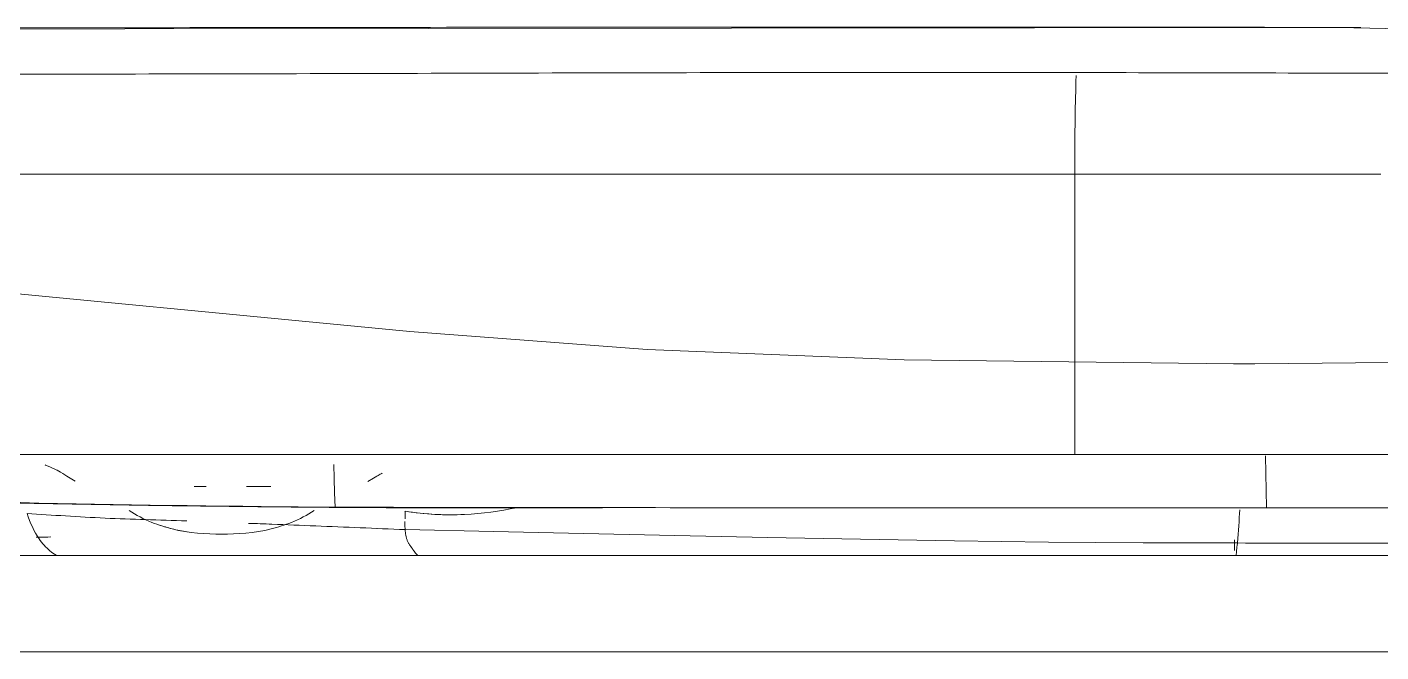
# Model space of a CAD drawing. Header units: millimetres. Extents: x -12186 to 152825, y -4386 to 9463.
# Drawn here: x 100269.9 to 100397.6, y 391.8 to 450.7 of the extents above; entities that cross this region are included whole.
import ezdxf

# ---------------------------------------------------------------- set-up
doc = ezdxf.new("R2010")
doc.units = ezdxf.units.MM
doc.layers.add('G-IMPT', color=8, linetype='Continuous', lineweight=5)
doc.layers.add('P-SANR-FIXT', color=6, linetype='Continuous', lineweight=5)

# ---------------------------------------------------------------- blocks, each defined once
blk = doc.blocks.new('geberit-500-415-01-1-icon-wc-wh-rimfree-seat-tap-rfa - GB_500_415_01_1_iCon_WC_WH_Rimfree_w_d_r_dwg_GB_500_415_01_1_iCon_WC_WH_Rimfree_w_d_r-922349-Section 3')
at = {"layer": 'G-IMPT'}
for p, q in [((-7162.38, 391.78), (-7120.11, 391.78)), ((-7120.11, 391.78), (-7078.17, 391.78))]:
    blk.add_line(p, q, dxfattribs=at)
at = {"layer": 'G-IMPT', "flags": 128}
blk.add_lwpolyline([(-7373.69, 391.78), (-7331.42, 391.78), (-7289.16, 391.78), (-7246.9, 391.78), (-7204.64, 391.78), (-7162.38, 391.78)], dxfattribs=at)
at = {"layer": 'G-IMPT'}
blk.add_open_spline([(-7374.53, 400.89), (-7365.32, 400.89), (-7346.89, 400.89), (-7319.25, 400.89), (-7291.61, 400.89), (-7263.97, 400.89), (-7236.33, 400.89), (-7208.69, 400.89), (-7181.05, 400.89), (-7153.41, 400.89), (-7134.99, 400.89), (-7125.77, 400.89)], degree=3, dxfattribs=at)
blk.add_open_spline([(-7125.77, 400.89), (-7119.84, 400.89), (-7107.97, 400.89), (-7084.36, 400.89), (-7055.44, 400.89), (-7017.24, 400.89), (-6992.94, 400.89), (-6979.95, 400.89)], degree=3, knots=[0, 0, 0, 0, 0.111111, 0.222222, 0.444444, 0.666667, 1, 1, 1, 1], dxfattribs=at)
blk = doc.blocks.new('geberit-500-415-01-1-icon-wc-wh-rimfree-seat-tap-rfa - Geberit iCon WC-922348-Section 3')
blk.add_blockref('geberit-500-415-01-1-icon-wc-wh-rimfree-seat-tap-rfa - GB_500_415_01_1_iCon_WC_WH_Rimfree_w_d_r_dwg_GB_500_415_01_1_iCon_WC_WH_Rimfree_w_d_r-922349-Section 3', (0, 0))
blk = doc.blocks.new('geberit-500-415-01-1-icon-wc-wh-rimfree-seat-tap-rfa - GB_500_415_01_1_iCon_WC_WH_Rimfree_w_d_GB_iCon_500_43x_01_1_WC_Seat-1138940-Section 3')
blk.add_blockref('geberit-500-415-01-1-icon-wc-wh-rimfree-seat-tap-rfa - Geberit iCon WC-922348-Section 3', (0, 0))
blk = doc.blocks.new('GB_iCon_500_43x_01_1_WC_Seat - GB_iCon_500_430_01_1_WC_Seat_Standard_Metal Hinges_dwg_GB_iCon_500_430_01_1_WC_Seat_Standard_Metal Hinges-922318-Section 3')
at = {"layer": 'G-IMPT'}
for p, q in [((-7142.2, 436.84), (-7132.56, 436.84)), ((-7132.56, 436.84), (-7122.93, 436.84)), ((-7122.93, 436.84), (-7113.31, 436.84)), ((-7142.2, 410.41), (-7348.53, 410.41)), ((-7142.19, 410.41), (-7348.45, 410.41)), ((-7177.42, 405.38), (-7180.25, 405.38)), ((-7125.36, 405.38), (-7177.42, 405.38)), ((-7158.86, 405.38), (-7048.74, 405.38)), ((-7179.92, 402.76), (-7171.2, 402.58)), ((-7127.14, 401.36), (-7127.14, 402.37)), ((-7127.14, 402.37), (-7127.14, 401.36)), ((-7153.55, 402.26), (-7144.66, 402.15))]:
    blk.add_line(p, q, dxfattribs=at)
at = {"layer": 'G-IMPT', "flags": 128}
for points in [[(-7357.35, 450.14), (-7352.03, 450.2), (-7348.42, 450.24), (-7343.52, 450.3), (-7338.28, 450.35), (-7328.19, 450.42), (-7317.67, 450.48), (-7117.39, 450.69), (-6924.35, 446.67)], [(-7357.35, 450.14), (-7352.03, 450.2), (-7348.42, 450.24), (-7343.52, 450.3), (-7338.28, 450.35), (-7328.19, 450.42), (-7317.67, 450.48), (-7117.39, 450.69), (-6924.35, 446.67)], [(-7142.07, 446.16), (-7142.09, 445.61), (-7142.11, 444.84), (-7142.13, 443.92), (-7142.15, 442.9), (-7142.16, 441.8), (-7142.18, 440.63)], [(-7204.93, 422.01), (-7252.73, 426.61), (-7282.92, 430.79), (-7308.81, 435.79), (-7319.43, 438.06), (-7345.9, 443.12)], [(-7142.18, 440.63), (-7142.19, 439.4), (-7142.19, 438.14), (-7142.2, 436.84)], [(-7142.2, 436.84), (-7164.75, 436.84), (-7187.29, 436.84), (-7209.84, 436.84), (-7232.39, 436.84), (-7254.93, 436.84), (-7277.48, 436.84), (-7300.03, 436.84), (-7322.58, 436.84), (-7345.12, 436.84)], [(-7142.2, 410.41), (-7142.2, 415.7), (-7142.2, 420.98), (-7142.2, 426.27), (-7142.2, 431.56), (-7142.2, 436.84)], [(-7204.93, 422.01), (-7182.55, 420.3), (-7158.29, 419.35), (-7127.22, 418.97), (-7125.39, 418.97)], [(-7054.1, 419.47), (-7090.33, 419.32), (-7125.21, 418.97), (-7125.39, 418.97)], [(-7124.21, 410.29), (-7124.18, 408.65), (-7124.15, 407.02), (-7124.12, 405.39)], [(-7236.5, 407.88), (-7237.29, 408.38), (-7237.68, 408.61), (-7237.88, 408.73), (-7238.06, 408.83), (-7238.21, 408.92), (-7238.29, 408.96), (-7238.9, 409.25), (-7239.29, 409.41), (-7239.33, 409.43)], [(-7212.11, 409.46), (-7212.07, 408.13), (-7212.03, 406.79), (-7211.98, 405.45)], [(-7207.53, 408.66), (-7207.55, 408.65), (-7207.58, 408.63), (-7207.64, 408.6), (-7207.72, 408.56), (-7207.81, 408.5), (-7207.92, 408.44), (-7208.05, 408.37), (-7208.36, 408.19), (-7208.9, 407.86)], [(-7224.13, 407.39), (-7224.67, 407.39), (-7225.28, 407.39)], [(-7218.04, 407.39), (-7218.23, 407.39), (-7218.49, 407.39), (-7218.8, 407.39), (-7219.57, 407.39), (-7220.34, 407.39)], [(-7205.37, 403.32), (-7197.03, 403.14), (-7188.54, 402.96), (-7179.92, 402.76)], [(-7171.2, 402.58), (-7162.4, 402.41), (-7153.55, 402.26)], [(-7144.66, 402.15), (-7135.75, 402.08), (-7126.84, 402.06)]]:
    blk.add_lwpolyline(points, dxfattribs=at)
at = {"layer": 'G-IMPT'}
for points in [[(-7115.2, 450.69), (-7131.34, 450.72), (-7163.63, 450.74), (-7212.05, 450.7), (-7260.48, 450.62), (-7308.91, 450.47), (-7341.19, 450.25), (-7357.33, 450.12)], [(-7304.38, 446.36), (-7290.85, 446.32), (-7263.8, 446.26), (-7223.21, 446.3), (-7196.17, 446.39), (-7182.63, 446.42)], [(-7182.63, 446.42), (-7169.09, 446.45), (-7155.52, 446.47), (-7142.05, 446.44)], [(-7056.3, 410.41), (-7063.3, 410.41), (-7077.38, 410.41), (-7098.84, 410.41), (-7120.48, 410.41), (-7134.95, 410.41), (-7142.2, 410.41)], [(-7211.98, 405.44), (-7230.56, 405.57), (-7267.97, 406.32), (-7305.25, 408.38), (-7323.75, 409.85)], [(-7124.12, 405.39), (-7131.45, 405.38), (-7146.1, 405.38), (-7168.05, 405.38), (-7189.97, 405.4), (-7204.61, 405.42), (-7211.98, 405.44)], [(-7205.38, 405.06), (-7203.88, 404.82), (-7202.36, 404.71), (-7200.88, 404.72)], [(-7205.37, 405.39), (-7202.26, 405.38), (-7196.05, 405.39), (-7189.84, 405.38), (-7186.74, 405.38)], [(-7202.47, 405.38), (-7203.44, 405.38), (-7204.4, 405.38), (-7205.37, 405.39)], [(-7126.61, 405.2), (-7126.69, 404.22), (-7126.77, 403.17), (-7126.84, 402.06)], [(-7048.52, 405.38), (-7056.67, 405.38), (-7073.22, 405.38), (-7098.53, 405.38), (-7115.59, 405.39), (-7124.12, 405.39)], [(-7241.04, 404.85), (-7239.84, 404.76), (-7237.42, 404.61), (-7233.69, 404.39), (-7229.88, 404.27), (-7227.28, 404.19), (-7225.97, 404.14)], [(-7229.87, 404.27), (-7231.15, 404.31), (-7233.69, 404.39), (-7237.42, 404.61), (-7239.84, 404.76), (-7241.04, 404.85)], [(-7225.97, 404.14), (-7227.28, 404.19), (-7228.58, 404.23), (-7229.87, 404.27)], [(-7205.39, 404.08), (-7205.39, 404), (-7205.39, 403.83), (-7205.39, 403.58), (-7205.38, 403.41), (-7205.37, 403.32)], [(-7205.37, 403.32), (-7205.38, 403.41), (-7205.39, 403.58), (-7205.39, 403.75), (-7205.39, 403.83)], [(-7205.37, 403.32), (-7206.79, 403.38), (-7208.21, 403.44), (-7209.62, 403.5)], [(-7126.84, 402.06), (-7126.86, 401.94), (-7126.9, 401.71), (-7126.92, 401.39), (-7126.95, 401.12), (-7126.96, 400.96), (-7126.97, 400.89)]]:
    blk.add_open_spline(points, degree=3, dxfattribs=at)
for points, knots in [([(-7142.05, 446.44), (-7129.51, 446.41), (-7109.1, 446.37), (-7081.17, 446.33), (-7065.88, 446.3), (-7058.32, 446.29)], [0, 0, 0, 0, 0.444444, 0.722222, 1, 1, 1, 1]), ([(-7248.44, 406), (-7246.05, 405.93), (-7242.46, 405.84), (-7237.67, 405.75), (-7232.89, 405.66), (-7226.91, 405.57), (-7219.73, 405.49), (-7212.55, 405.42), (-7207.76, 405.39), (-7205.37, 405.39)], [0, 0, 0, 0, 0.166667, 0.25, 0.333333, 0.5, 0.666667, 0.833333, 1, 1, 1, 1]), ([(-7231.41, 405.14), (-7230.75, 404.68), (-7229.47, 404.02), (-7226.34, 403.02), (-7224.16, 402.89), (-7222.68, 402.89)], [0.2546001, 0.2546001, 0.2546001, 0.2546001, 0.4477894, 0.5999694, 0.9892244, 0.9892244, 0.9892244, 0.9892244]), ([(-7231.41, 405.14), (-7230.75, 404.68), (-7229.47, 404.02), (-7226.34, 403.02), (-7224.16, 402.89), (-7222.68, 402.89)], [0.2546001, 0.2546001, 0.2546001, 0.2546001, 0.4477894, 0.5999694, 0.9892244, 0.9892244, 0.9892244, 0.9892244]), ([(-7222.68, 402.89), (-7221.21, 402.89), (-7219.02, 403.02), (-7215.89, 404.02), (-7214.61, 404.68), (-7213.95, 405.14)], [-0.9892244, -0.9892244, -0.9892244, -0.9892244, -0.5999694, -0.4477894, -0.2546001, -0.2546001, -0.2546001, -0.2546001]), ([(-7213.95, 405.14), (-7214.61, 404.68), (-7215.89, 404.02), (-7219.02, 403.02), (-7221.21, 402.89), (-7222.68, 402.89)], [0.2546001, 0.2546001, 0.2546001, 0.2546001, 0.4477894, 0.5999694, 0.9892244, 0.9892244, 0.9892244, 0.9892244]), ([(-7205.39, 405.06), (-7205.37, 405.01), (-7205.39, 404.91), (-7205.38, 404.75), (-7205.37, 404.56), (-7205.38, 404.41), (-7205.38, 404.33)], [0, 0, 0, 0, 0.0892857, 0.1785714, 0.2857143, 0.4285714, 0.4285714, 0.4285714, 0.4285714]), ([(-7205.37, 404.58), (-7205.38, 404.64), (-7205.38, 404.75), (-7205.39, 404.91), (-7205.37, 405.01), (-7205.39, 405.06)], [0.7142857, 0.7142857, 0.7142857, 0.7142857, 0.8214286, 0.9107143, 1, 1, 1, 1]), ([(-7194.88, 405.38), (-7196.45, 405.07), (-7198.98, 404.71), (-7202.55, 404.71), (-7204.44, 404.91), (-7205.38, 405.06)], [0.7338186, 0.7338186, 0.7338186, 0.7338186, 0.8611111, 0.9305556, 1, 1, 1, 1]), ([(-7241.04, 404.85), (-7240.76, 403.95), (-7240.12, 402.6), (-7239.08, 401.44), (-7238.5, 401.02), (-7238.31, 400.9)], [-1, -1, -1, -1, -0.6666667, -0.4444444, -0.3333333, -0.3333333, -0.3333333, -0.3333333]), ([(-7225.94, 403.11), (-7226.41, 403.18), (-7227.3, 403.36), (-7228.21, 403.63), (-7228.63, 403.77)], [0.2861771, 0.2861771, 0.2861771, 0.2861771, 0.4000306, 0.5005251, 0.5005251, 0.5005251, 0.5005251]), ([(-7225.94, 403.11), (-7226.41, 403.18), (-7227.3, 403.36), (-7228.21, 403.63), (-7228.63, 403.77)], [0.2861771, 0.2861771, 0.2861771, 0.2861771, 0.4000306, 0.5005251, 0.5005251, 0.5005251, 0.5005251]), ([(-7220.14, 403.91), (-7219.41, 403.89), (-7215.96, 403.76), (-7211.04, 403.56), (-7206.79, 403.38), (-7205.37, 403.32)], [0.6064681, 0.6064681, 0.6064681, 0.6064681, 0.6666667, 0.8888889, 1, 1, 1, 1]), ([(-7240.18, 402.6), (-7240.07, 402.6), (-7239.62, 402.61), (-7239.16, 402.62), (-7238.81, 402.63)], [0.60792798, 0.60792798, 0.60792798, 0.60792798, 0.61111111, 0.62155838, 0.62155838, 0.62155838, 0.62155838]), ([(-7238.81, 402.63), (-7239.17, 402.62), (-7239.63, 402.61), (-7240.08, 402.61), (-7240.18, 402.6)], [0.37810409, 0.37810409, 0.37810409, 0.37810409, 0.38888889, 0.39183357, 0.39183357, 0.39183357, 0.39183357]), ([(-7205.37, 403.32), (-7205.36, 403.23), (-7205.35, 403.05), (-7205.31, 402.78), (-7205.26, 402.57), (-7205.21, 402.41), (-7205.17, 402.29), (-7205.12, 402.17), (-7205.04, 402.02), (-7204.92, 401.84), (-7204.8, 401.67), (-7204.71, 401.54), (-7204.65, 401.45), (-7204.58, 401.36), (-7204.5, 401.25), (-7204.4, 401.11), (-7204.3, 400.99), (-7204.22, 400.9), (-7204.18, 400.86), (-7204.16, 400.84)], [0, 0, 0, 0, 0.05, 0.1, 0.15, 0.175, 0.2, 0.225, 0.25, 0.3, 0.35, 0.375, 0.4, 0.425, 0.45, 0.5, 0.55, 0.575, 0.6, 0.6, 0.6, 0.6]), ([(-7126.84, 402.06), (-7122.75, 402.03), (-7114.58, 402.05), (-7102.39, 402.09), (-7094.32, 402.1), (-7090.32, 402.11)], [0, 0, 0, 0, 0.2, 0.4, 0.5999788, 0.5999788, 0.5999788, 0.5999788])]:
    blk.add_open_spline(points, degree=3, knots=knots, dxfattribs=at)
blk = doc.blocks.new('GB_iCon_500_43x_01_1_WC_Seat - GB_iCon_500_43x_01_1_WC_Seat-922317-Section 3')
blk.add_blockref('GB_iCon_500_43x_01_1_WC_Seat - GB_iCon_500_430_01_1_WC_Seat_Standard_Metal Hinges_dwg_GB_iCon_500_430_01_1_WC_Seat_Standard_Metal Hinges-922318-Section 3', (0, 0))
blk = doc.blocks.new('GB_iCon_500_43x_01_1_WC_Seat - Geberit iCon Seat-1138941-Section 3')
blk.add_blockref('GB_iCon_500_43x_01_1_WC_Seat - GB_iCon_500_43x_01_1_WC_Seat-922317-Section 3', (0, 0))

msp = doc.modelspace()

# ---------------------------------------------------------------- block references
at = {"layer": 'P-SANR-FIXT'}
for name in ['GB_iCon_500_43x_01_1_WC_Seat - Geberit iCon Seat-1138941-Section 3', 'geberit-500-415-01-1-icon-wc-wh-rimfree-seat-tap-rfa - GB_500_415_01_1_iCon_WC_WH_Rimfree_w_d_GB_iCon_500_43x_01_1_WC_Seat-1138940-Section 3']:
    msp.add_blockref(name, (107510.9, 0), dxfattribs=at)

doc.saveas('drawing.dxf')
